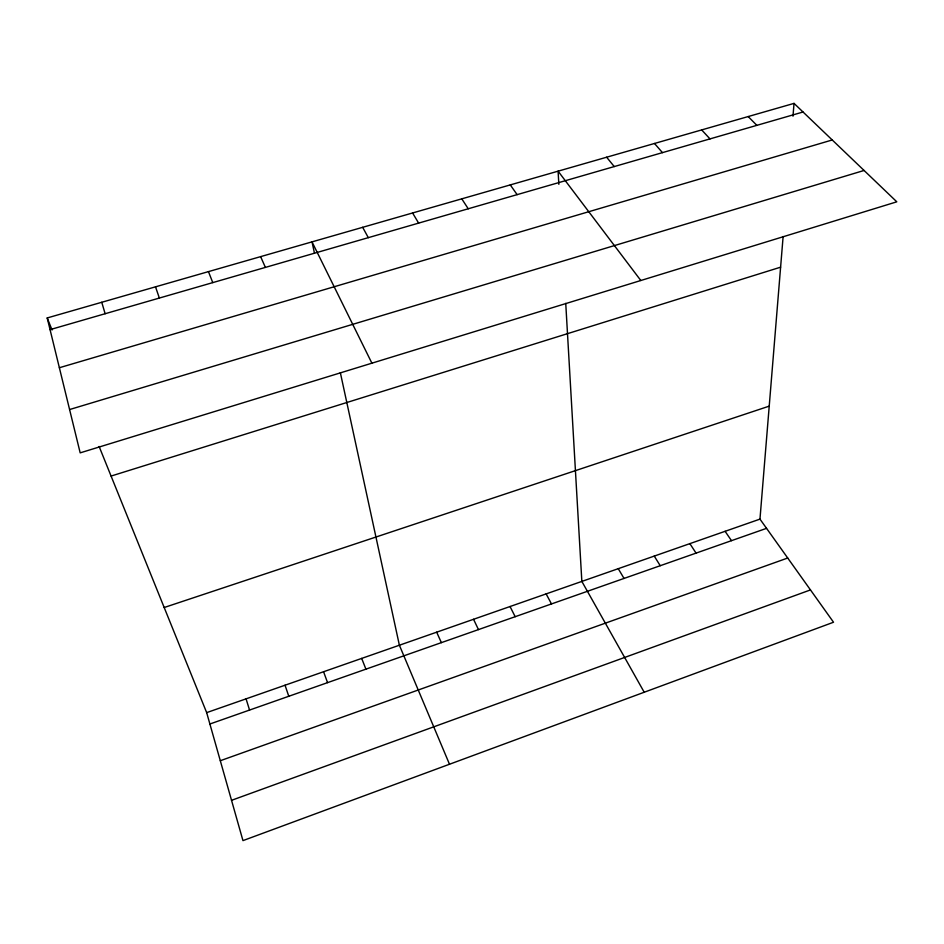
<?xml version="1.0" encoding="UTF-8"?>
<svg xmlns="http://www.w3.org/2000/svg" width="944" height="944" viewBox="0 0 944 944"><rect width="100%" height="100%" fill="white"/><g stroke="black" fill="none" stroke-linecap="round" stroke-linejoin="round"><path stroke-width="1.42" d="M99.12 446.465L206.665 712.626L242.962 840.62L833.528 622.238L759.967 519.117L783.119 236.531M792.984 116.195L794.034 103.38L47.2 317.951L80.181 452.86L896.8 201.815L794.034 103.38M231.54 800.323L810.471 589.917M220.306 760.722L787.709 558.022M209.898 724.001L766.54 528.345M206.665 712.626L759.967 519.117M164.197 607.511L769.218 406.144M111.085 476.059L780.605 267.176M69.596 409.543L864.067 170.463M59.366 367.735L832.23 139.972M50.056 329.645L803.025 112.006M748.179 116.56L756.84 125.351M701.675 129.918L709.994 138.898M654.499 143.476L662.464 152.633M606.638 157.223L614.237 166.569M640.823 280.51L558.093 171.171L558.848 184.34M510.279 184.906L517.123 194.641M725.098 531.307L731.494 540.664M689.863 543.626L696.058 553.113M461.781 198.842L468.236 208.777M654.251 556.087L660.234 565.704M412.587 212.978L418.629 223.114M618.249 568.677L624.031 578.436M644.209 692.247L581.846 581.41L565.739 303.343M362.673 227.315L368.302 237.664M546.128 593.894L551.497 603.936M510.031 606.52L515.176 616.692M371.889 363.18L312.016 241.876L314.446 253.098M473.546 619.288L478.466 629.601M436.671 632.185L441.367 642.64M260.627 256.638L265.382 267.4M449.497 764.251L399.383 645.224L340.336 372.62M47.2 317.951L52.073 330.022M361.682 658.405L365.918 669.166M208.459 271.624L212.766 282.61M323.568 671.739L327.556 682.642M155.512 286.834L159.359 298.056M285.041 685.214L288.781 696.283M246.065 698.843L249.558 710.065M101.763 302.281L105.126 313.727"/></g></svg>
